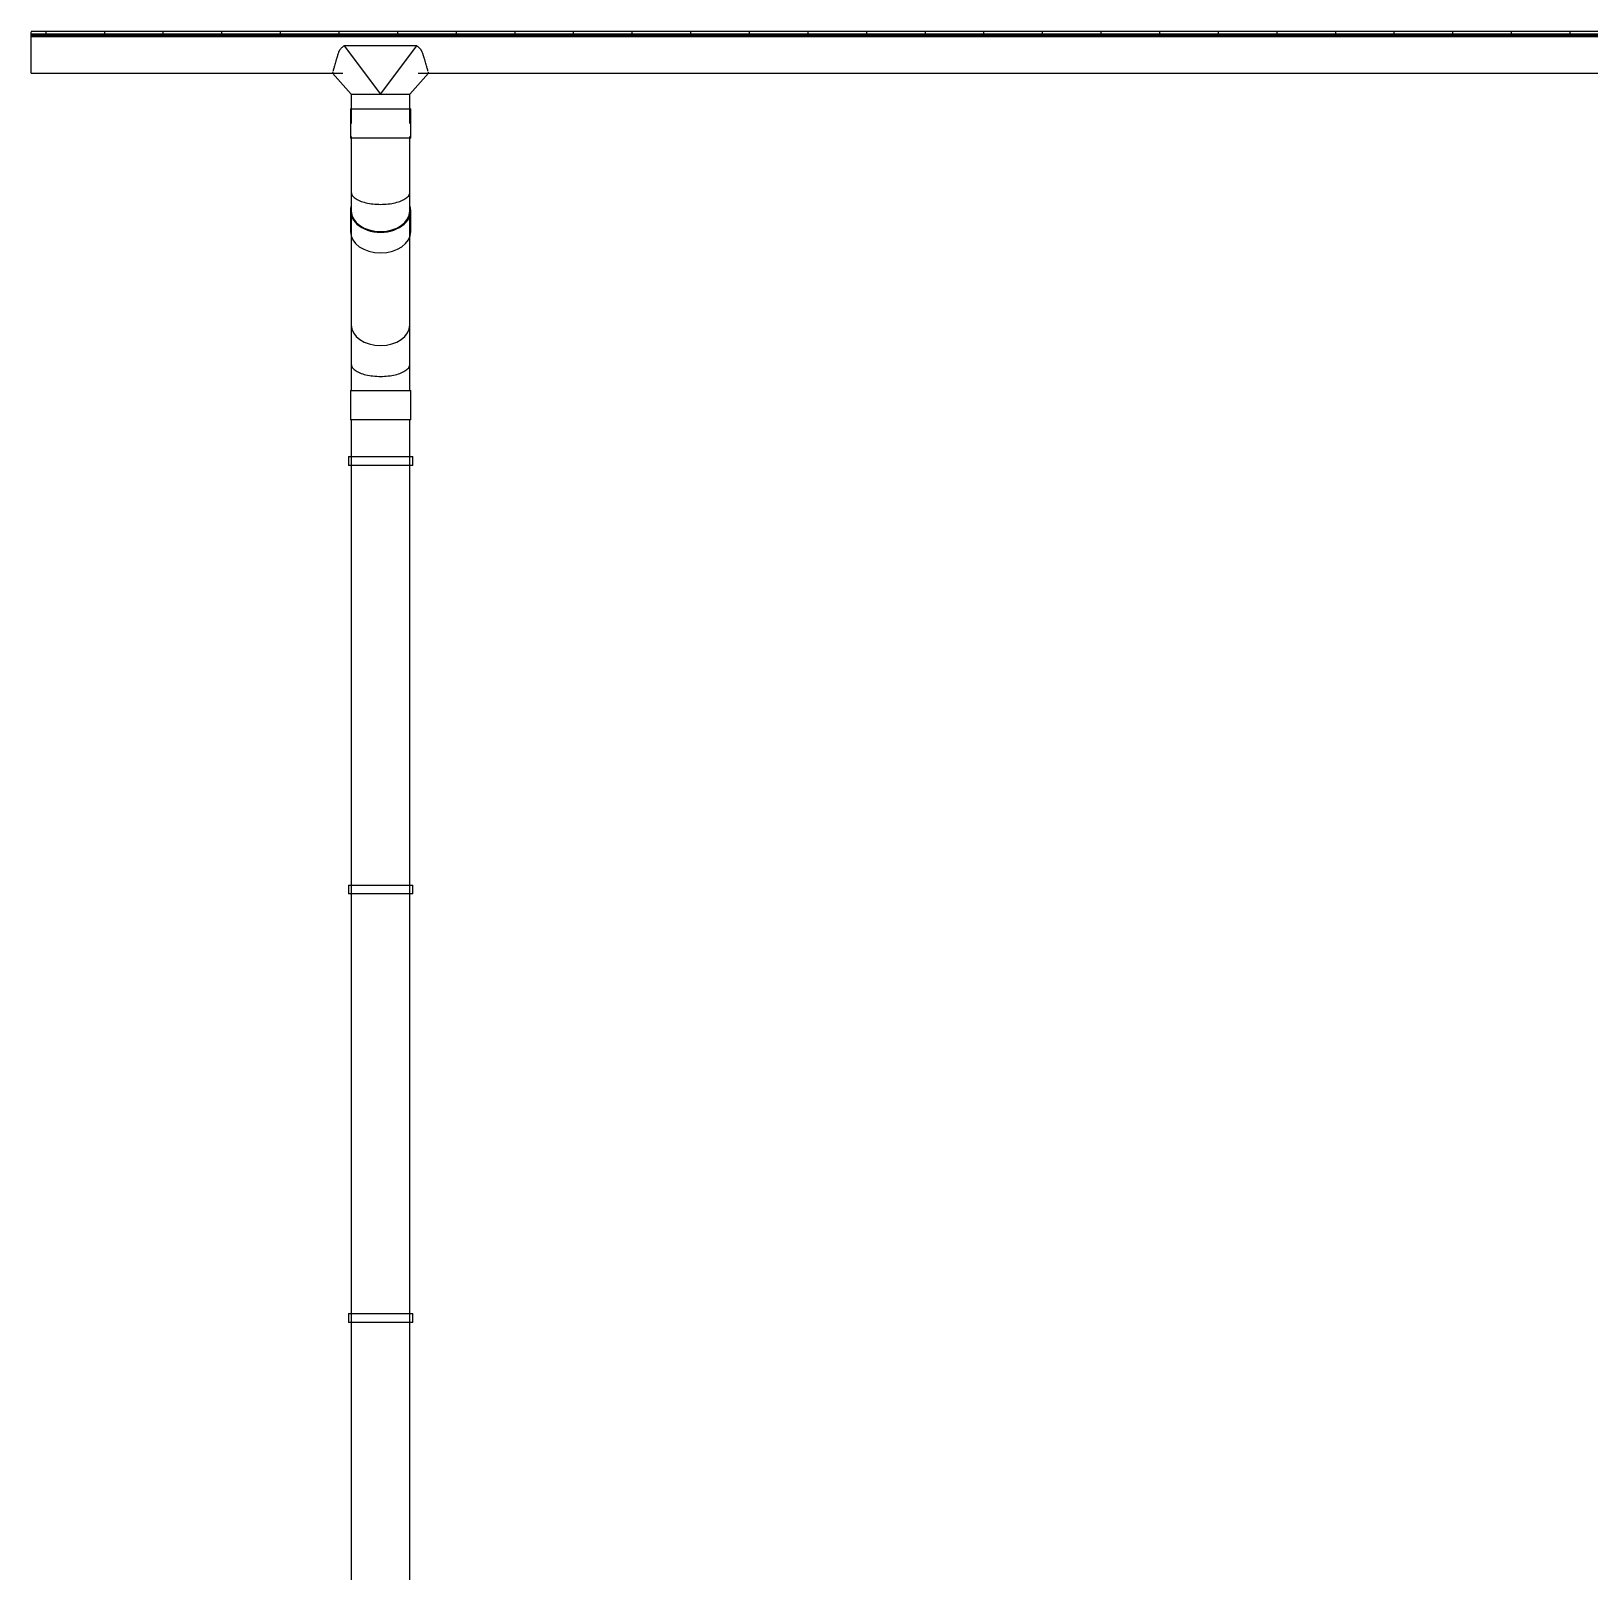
# Model space of a CAD drawing. Header units: millimetres. Extents: x -515342 to 330399, y -224905 to 507333.
# Drawn here: x 81438 to 84095, y 12800 to 15427 of the extents above; entities that cross this region are included whole.
import ezdxf

# ---------------------------------------------------------------- set-up
doc = ezdxf.new("R2010")
doc.units = ezdxf.units.MM
doc.layers.get('0').update_dxf_attribs({"lineweight": 0})
doc.layers.add('Марки помещений', color=7, linetype='Continuous', lineweight=0)
doc.layers.add('Обобщенные модели', color=7, linetype='Continuous', lineweight=0)
doc.styles.add('GOST Common_1', font='', dxfattribs={"width": 0.9, "height": 250})
doc.styles.get('GOST Common_1').set_extended_font_data('GOST Common')

# ---------------------------------------------------------------- blocks, each defined once
blk = doc.blocks.new('ASVP_ОМ_Водосточная воронка_Желоб - Водосточная воронка 125_100-9884792-О_АР_Эскиз_Фасад 12-1 копия 1')
at = {"layer": 'Обобщенные модели'}
for p, q in [((-100668.2, 13334), (-100792, 13334)), ((-100792, 13334), (-100730, 13251.5)), ((-100730, 13251.5), (-100668.2, 13334)), ((-100812.1, 13287.5), (-100780, 13251.5)), ((-100648.2, 13287.5), (-100680, 13251.5)), ((-100780, 13251.5), (-100780, 13201.5)), ((-100779.2, 13251.5), (-100730, 13251.5)), ((-100730, 13251.5), (-100680.8, 13251.5)), ((-100680, 13201.5), (-100680, 13251.5)), ((-100781.5, 13226.5), (-100781.5, 13176.5)), ((-100781.5, 13226.5), (-100730, 13226.5)), ((-100730, 13226.5), (-100680.3, 13226.5)), ((-100679.8, 13226.5), (-100678.5, 13226.5)), ((-100678.5, 13176.5), (-100678.5, 13226.5)), ((-100730, 13176.5), (-100781.5, 13176.5)), ((-100680.3, 13176.5), (-100730, 13176.5)), ((-100678.5, 13176.5), (-100679.8, 13176.5))]:
    blk.add_line(p, q, dxfattribs=at)
for points, knots in [([(-100792, 13334), (-100792.8, 13333.4), (-100794.5, 13332.3), (-100796.7, 13330.4), (-100798.4, 13328.6), (-100799.4, 13327.3), (-100799.9, 13326.6), (-100800.3, 13326), (-100800.7, 13325.4), (-100801.1, 13324.6), (-100801.8, 13323.1), (-100802.5, 13320.8), (-100803.2, 13318.6), (-100803.6, 13317), (-100803.8, 13316.1), (-100804.1, 13315.5), (-100804.3, 13314.9), (-100804.5, 13314.1), (-100805, 13312.6), (-100805.6, 13310.6), (-100806.2, 13308.3), (-100807.1, 13305.3), (-100808.1, 13301.9), (-100809, 13298.6), (-100809.5, 13296.8), (-100809.7, 13296.1)], [-1, -1, -1, -1, -0.9821429, -0.9642857, -0.9464286, -0.9375, -0.9330357, -0.9285714, -0.9241071, -0.9196429, -0.9107143, -0.8928571, -0.875, -0.8660714, -0.8616071, -0.8571429, -0.8526786, -0.8482143, -0.8392857, -0.8214286, -0.8035714, -0.7857143, -0.75, -0.7142857, -0.6905651, -0.6905651, -0.6905651, -0.6905651]), ([(-100650.6, 13296.1), (-100650.8, 13296.8), (-100651.3, 13298.6), (-100652.2, 13301.8), (-100653.2, 13305.2), (-100654.1, 13308.2), (-100654.8, 13310.5), (-100655.4, 13312.5), (-100655.9, 13313.9), (-100656.1, 13314.7), (-100656.3, 13315.3), (-100656.5, 13316), (-100656.8, 13316.8), (-100657.2, 13318.4), (-100657.9, 13320.6), (-100658.6, 13322.9), (-100659.3, 13324.3), (-100659.8, 13325.2), (-100660.1, 13325.8), (-100660.5, 13326.4), (-100661, 13327.1), (-100662, 13328.4), (-100663.6, 13330.2), (-100665.8, 13332.2), (-100667.4, 13333.4), (-100668.2, 13334)], [-0.3091239, -0.3091239, -0.3091239, -0.3091239, -0.2857143, -0.25, -0.2142857, -0.1964286, -0.1785714, -0.1607143, -0.1517857, -0.1473214, -0.1428571, -0.1383929, -0.1339286, -0.125, -0.1071429, -0.0892857, -0.0803571, -0.0758929, -0.0714286, -0.0669643, -0.0625, -0.0535714, -0.0357143, -0.0178571, 0, 0, 0, 0]), ([(-100809.8, 13295.6), (-100810.2, 13294.4), (-100810.7, 13292.4), (-100811.1, 13290.9), (-100811.3, 13290.3)], [-0.68507152, -0.68507152, -0.68507152, -0.68507152, -0.64285714, -0.60690106, -0.60690106, -0.60690106, -0.60690106]), ([(-100649, 13290.3), (-100649.1, 13290.9), (-100649.6, 13292.4), (-100650.1, 13294.4), (-100650.5, 13295.6)], [-0.39309244, -0.39309244, -0.39309244, -0.39309244, -0.35714286, -0.31442502, -0.31442502, -0.31442502, -0.31442502])]:
    blk.add_open_spline(points, degree=3, knots=knots, dxfattribs=at)
for points in [[(-100811.7, 13288.8), (-100811.9, 13287.9), (-100812.1, 13287.5), (-100812.1, 13287.5)], [(-100648.2, 13287.5), (-100648.2, 13287.5), (-100648.3, 13287.9), (-100648.5, 13288.8)]]:
    blk.add_open_spline(points, degree=3, dxfattribs=at)
blk = doc.blocks.new('ASVP_ОМ_Водосточная труба_Колено 135 - Колено 135-9882107-О_АР_Эскиз_Фасад 12-1 копия 1')
at = {"layer": 'Обобщенные модели'}
for p, q in [((-100780, 12857.9), (-100780, 12790.8)), ((-100680, 12790.8), (-100680, 12857.9)), ((-100780, 12790.8), (-100780, 12745.8)), ((-100680, 12745.8), (-100680, 12790.8)), ((-100781.5, 12745.8), (-100781.5, 12695.8)), ((-100781.5, 12745.8), (-100730, 12745.8)), ((-100730, 12745.8), (-100680.3, 12745.8)), ((-100679.8, 12745.8), (-100678.5, 12745.8)), ((-100678.5, 12695.8), (-100678.5, 12745.8)), ((-100730, 12695.8), (-100781.5, 12695.8)), ((-100680.3, 12695.8), (-100730, 12695.8)), ((-100678.5, 12695.8), (-100679.8, 12695.8))]:
    blk.add_line(p, q, dxfattribs=at)
blk.add_ellipse((-100730, 12857.9), major_axis=(50, 0), ratio=0.707107, start_param=3.141593, end_param=6.283185, dxfattribs=at)
blk.add_open_spline([(-100780, 12790.8), (-100780, 12789), (-100778.9, 12785.3), (-100774.6, 12781.1), (-100769.8, 12778.1), (-100764, 12775.4), (-100755.3, 12772.6), (-100743.1, 12770.5), (-100730, 12769.8), (-100716.9, 12770.5), (-100704.7, 12772.6), (-100696, 12775.4), (-100690.2, 12778.1), (-100685.4, 12781.1), (-100681.1, 12785.3), (-100680, 12789), (-100680, 12790.8)], degree=3, knots=[0, 0, 0, 0, 0.083333, 0.166667, 0.208333, 0.25, 0.333333, 0.416667, 0.5, 0.583333, 0.666667, 0.75, 0.791667, 0.833333, 0.916667, 1, 1, 1, 1], dxfattribs=at)
blk = doc.blocks.new('ASVP_ОМ_Водосточная труба - Трубы 100-9884793-О_АР_Эскиз_Фасад 12-1 копия 1')
at = {"layer": 'Обобщенные модели'}
for p, q in [((-100780, 13052.4), (-100780, 12857.9)), ((-100680, 12857.9), (-100680, 13052.4))]:
    blk.add_line(p, q, dxfattribs=at)
for centre in [(-100730, 13052.4), (-100730, 12857.9)]:
    blk.add_ellipse(centre, major_axis=(50, 0), ratio=0.707107, start_param=3.141593, end_param=6.283185, dxfattribs=at)
blk = doc.blocks.new('ASVP_ОМ_Водосточная труба_Колено 135 - Колено 135-9883028-О_АР_Эскиз_Фасад 12-1 копия 1')
at = {"layer": 'Обобщенные модели'}
for p, q in [((-100780, 13179.2), (-100780, 13084.2)), ((-100680, 13084.2), (-100680, 13179.2)), ((-100780, 13084.2), (-100780, 13052.4)), ((-100680, 13052.4), (-100680, 13084.2)), ((-100781.5, 13052.4), (-100781.5, 13017)), ((-100678.5, 13017), (-100678.5, 13052.4))]:
    blk.add_line(p, q, dxfattribs=at)
for centre, major_axis, start_param, end_param in [((-100730, 13052.4), (51.5, 0), 2.91781, 4.712389), ((-100730, 13052.4), (50, 0), 3.141593, 4.712389), ((-100730, 13052.4), (50, 0), 3.141593, 4.712389), ((-100730, 13052.4), (51.5, 0), 4.712389, 6.506968), ((-100730, 13052.4), (50, 0), 4.712389, 6.283185), ((-100730, 13052.4), (50, 0), 4.712389, 6.283185), ((-100730, 13017), (51.5, 0), 3.141593, 4.712389), ((-100730, 13017), (51.5, 0), 4.712389, 6.283185)]:
    blk.add_ellipse(centre, major_axis=major_axis, ratio=0.707107, start_param=start_param, end_param=end_param, dxfattribs=at)
blk.add_open_spline([(-100780, 13084.2), (-100780, 13082.4), (-100778.9, 13078.8), (-100774.6, 13074.6), (-100769.8, 13071.6), (-100764, 13068.8), (-100755.3, 13066.1), (-100743.1, 13064), (-100730, 13063.3), (-100716.9, 13064), (-100704.7, 13066.1), (-100696, 13068.8), (-100690.2, 13071.6), (-100685.4, 13074.6), (-100681.1, 13078.8), (-100680, 13082.4), (-100680, 13084.2)], degree=3, knots=[0, 0, 0, 0, 0.083333, 0.166667, 0.208333, 0.25, 0.333333, 0.416667, 0.5, 0.583333, 0.666667, 0.75, 0.791667, 0.833333, 0.916667, 1, 1, 1, 1], dxfattribs=at)
blk = doc.blocks.new('ASVP_ОМ_Водосточная труба_На стене - Труба 100-9889141-О_АР_Эскиз_Фасад 12-1 копия 1')
at = {"layer": 'Обобщенные модели'}
for p, q in [((-100780, 12695.760475), (-100780, -604.239525)), ((-100680, -604.239525), (-100680, 12695.760475))]:
    blk.add_line(p, q, dxfattribs=at)
blk = doc.blocks.new('Влж_Водосточная труба_Хомут - Хомут-9745428-О_АР_Эскиз_Фасад 12-1 копия 1')
at = {"layer": 'Обобщенные модели'}
for p, q in [((-100785, 12633.260475), (-100785, 12618.260475)), ((-100785, 12633.260475), (-100675, 12633.260475)), ((-100675, 12618.260475), (-100675, 12633.260475)), ((-100675, 12618.260475), (-100785, 12618.260475))]:
    blk.add_line(p, q, dxfattribs=at)
blk = doc.blocks.new('ASVP_ОМ_Водосточный желоб - Желоб 125-9912294-О_АР_Эскиз_Фасад 12-1 копия 1')
at = {"layer": 'Обобщенные модели'}
for p, q in [((-101326.1, 13287.5), (-101326.1, 13350)), ((-195, 13350), (-101326.1, 13350)), ((-101326.1, 13287.5), (-100794.6, 13287.5)), ((-100665.7, 13287.5), (-83794.6, 13287.5))]:
    blk.add_line(p, q, dxfattribs=at)
blk = doc.blocks.new('FP_210-О_АР_Эскиз_Фасад 12-1 копия 1')
at = {"layer": 'Обобщенные модели'}
for p, q in [((-195, 13358.6), (-101326.1, 13358.6)), ((-101326.1, 13354.7), (-195, 13354.7)), ((-101300.7, 13353.1), (-101300.7, 13359)), ((-101200.7, 13353.1), (-101200.7, 13359)), ((-101100.7, 13353.1), (-101100.7, 13359)), ((-101000.7, 13353.1), (-101000.7, 13359)), ((-100900.7, 13353.1), (-100900.7, 13359)), ((-100800.7, 13353.1), (-100800.7, 13359)), ((-100700.7, 13353.1), (-100700.7, 13359)), ((-100600.7, 13353.1), (-100600.7, 13359)), ((-100500.7, 13353.1), (-100500.7, 13359)), ((-100400.7, 13353.1), (-100400.7, 13359)), ((-100300.7, 13353.1), (-100300.7, 13359)), ((-100200.7, 13353.1), (-100200.7, 13359)), ((-100100.7, 13353.1), (-100100.7, 13359)), ((-100000.7, 13353.1), (-100000.7, 13359)), ((-99900.7, 13353.1), (-99900.7, 13359)), ((-99800.7, 13353.1), (-99800.7, 13359)), ((-99700.7, 13353.1), (-99700.7, 13359)), ((-99600.7, 13353.1), (-99600.7, 13359)), ((-99500.7, 13353.1), (-99500.7, 13359)), ((-99400.7, 13353.1), (-99400.7, 13359)), ((-99300.7, 13353.1), (-99300.7, 13359)), ((-99200.7, 13353.1), (-99200.7, 13359)), ((-99100.7, 13353.1), (-99100.7, 13359)), ((-99000.7, 13353.1), (-99000.7, 13359)), ((-98900.7, 13353.1), (-98900.7, 13359)), ((-98800.7, 13353.1), (-98800.7, 13359)), ((-98700.7, 13353.1), (-98700.7, 13359))]:
    blk.add_line(p, q, dxfattribs=at)
blk = doc.blocks.new('Влж_Решетка для желоба - Решетка 125-9890054-О_АР_Эскиз_Фасад 12-1 копия 1')
at = {"layer": 'Обобщенные модели'}
h = blk.add_hatch(dxfattribs=at)
h.set_pattern_fill('FP_7', color=256, style=0, pattern_type=2)
h.set_pattern_definition([(0, (-0.73, 0), (0, 100), []), (90, (-0.73, 0), (-100, 6e-15), [])])
h.paths.add_polyline_path([(-195, 13350), (-195, 13352), (-101326.1, 13352), (-101326.1, 13350), (-286, 13350)])
for p, q in [((-101326.1, 13352), (-101326.1, 13357.8)), ((-101326.1, 13350), (-101326.1, 13352)), ((-195, 13352), (-101326.1, 13352)), ((-101326.1, 13350), (-195, 13350))]:
    blk.add_line(p, q, dxfattribs=at)
blk.add_blockref('FP_210-О_АР_Эскиз_Фасад 12-1 копия 1', (0, 0), dxfattribs=at)
blk = doc.blocks.new('СД_Люблино_Фасады_rvt-1-О_АР_Эскиз_Фасад 12-1 копия 1')
at = {"layer": 'Обобщенные модели', "lineweight": 9}
for name, p in [('Влж_Решетка для желоба - Решетка 125-9890054-О_АР_Эскиз_Фасад 12-1 копия 1', (0, 0)), ('ASVP_ОМ_Водосточный желоб - Желоб 125-9912294-О_АР_Эскиз_Фасад 12-1 копия 1', (0, 0)), ('ASVP_ОМ_Водосточная воронка_Желоб - Водосточная воронка 125_100-9884792-О_АР_Эскиз_Фасад 12-1 копия 1', (0, 0)), ('ASVP_ОМ_Водосточная труба_Колено 135 - Колено 135-9883028-О_АР_Эскиз_Фасад 12-1 копия 1', (0, 0)), ('ASVP_ОМ_Водосточная труба - Трубы 100-9884793-О_АР_Эскиз_Фасад 12-1 копия 1', (0, 0)), ('ASVP_ОМ_Водосточная труба_Колено 135 - Колено 135-9882107-О_АР_Эскиз_Фасад 12-1 копия 1', (0, 0)), ('ASVP_ОМ_Водосточная труба_На стене - Труба 100-9889141-О_АР_Эскиз_Фасад 12-1 копия 1', (0, 0)), ('Влж_Водосточная труба_Хомут - Хомут-9745428-О_АР_Эскиз_Фасад 12-1 копия 1', (0, 0)), ('Влж_Водосточная труба_Хомут - Хомут-9745428-О_АР_Эскиз_Фасад 12-1 копия 1', (0, -731.1)), ('Влж_Водосточная труба_Хомут - Хомут-9745428-О_АР_Эскиз_Фасад 12-1 копия 1', (0, -1462.2))]:
    blk.add_blockref(name, p, dxfattribs=at)

msp = doc.modelspace()

# ---------------------------------------------------------------- block references
msp.add_blockref('СД_Люблино_Фасады_rvt-1-О_АР_Эскиз_Фасад 12-1 копия 1', (182763.6864, 2067.7355))

# ---------------------------------------------------------------- texts
at = {"layer": 'Марки помещений', "char_height": 250, "attachment_point": 1, "style": 'GOST Common_1'}
for insert, width in [((83749.8729, 13581.7485), 93.797437), ((82928.3416, 13158.4152), 93.797438), ((83166.4666, 13158.4152), 93.797437)]:
    msp.add_mtext('\\fGOST Common|b0|i0|c204|p34|;\\W.9; ', dxfattribs=dict(at, insert=insert, width=width))

doc.saveas('drawing.dxf')
